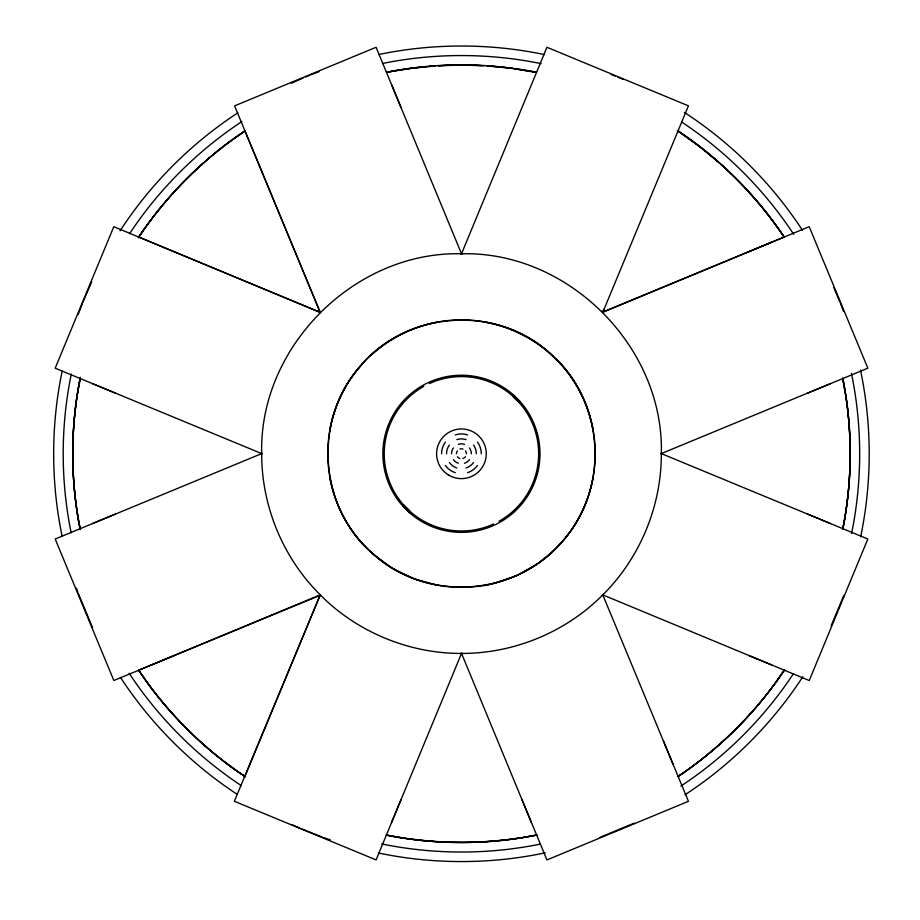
<?xml version="1.0" encoding="UTF-8"?>
<svg xmlns="http://www.w3.org/2000/svg" width="920" height="920" viewBox="0 0 920 920"><rect width="100%" height="100%" fill="white"/><g stroke="black" fill="none" stroke-linecap="round" stroke-linejoin="round"><path stroke-width="1.38" d="M80.212 378.775L77.119 395.473A388.723 388.723 0 0 0 78.556 520.892L80.201 528.816M329.601 431.261C333.902 406.444 345.23 382.835 362.216 364.205M62.238 370.76C50.853 425.086 50.807 481.769 62.088 536.13M71.288 374.06C60.547 426.247 60.513 480.631 71.15 532.841M80.362 377.292C70.242 427.397 70.207 479.504 80.212 529.621M593.205 476.663C588.88 501.377 577.53 524.803 560.683 543.409M842.777 528.954C852.621 479.262 852.575 427.639 842.651 377.971M851.575 533.519C862.408 480.884 862.362 426.006 851.437 373.382M860.637 536.832C872.114 482.034 872.056 424.844 860.487 370.07M842.708 528.827L843.801 523.779A388.723 388.723 0 0 0 846.181 398.383L842.708 378.752M78.131 314.663L82.145 304.002M843.732 595.585L831.151 625.807M82.696 302.691L91.724 281.784M678.086 130.801A388.723 388.723 0 0 1 784.3 237.015L602.795 312.317L688.424 105.846L546.928 47.276L461.518 253.793A7.946 6.808 56.3 0 0 460.586 253.793M391.517 822.583L401.12 799.526M320.643 595.113L113.85 680.512L55.188 539.016L261.683 453.606C261.533 505.977 282.98 558.049 320.263 594.86L234.347 801.274L376.096 859.924L461.518 653.407A7.946 6.808 56.3 0 0 462.438 653.418M320.229 594.883L244.915 776.388A388.723 388.723 0 0 1 138.724 670.197L320.229 594.883C357.109 632.097 409.124 653.614 461.506 653.43M604.325 308.74L602.853 311.983A9.039 6.808 -22.5 0 1 603.531 312.616M138.759 237.268L141.553 232.933A388.723 388.723 0 0 1 228.539 142.565L244.892 131.135M120.06 230.828C150.604 183.908 191.015 143.428 237.877 112.803M129.57 233.714C158.964 189.267 197.443 150.845 241.937 121.543M138.253 237.843C166.359 195.707 202.837 159.171 244.927 130.985M784.61 669.737C756.505 711.873 720.026 748.42 677.936 776.595M793.304 673.865C763.91 718.313 725.431 756.734 680.926 786.048M802.815 676.763C772.259 723.672 731.86 764.152 684.997 794.788M784.047 670.312L774.444 684.296A388.723 388.723 0 0 1 684.744 771.96L677.959 776.411M362.25 363.975C313.053 415.84 317.641 506.276 371.875 552.862C423.752 602.059 514.177 597.471 560.774 543.237C609.971 491.372 605.383 400.936 551.149 354.338C499.215 305.072 408.721 309.787 362.089 364.078M602.83 594.883C639.998 557.98 661.526 505.988 661.342 453.606L867.836 539.016L809.232 680.524L602.795 594.883C565.926 632.097 513.912 653.602 461.529 653.43M551.091 553.081L560.728 543.455M319.493 313.053A7.946 6.808 11.3 0 1 320.148 312.397L320.482 312.087M371.841 354.568C390.252 337.789 413.517 326.531 438.012 322.115M551.057 553.035L538.407 563.166M537.222 563.948L517.488 575.184M291.375 83.202L303.105 78.039M634.087 823.204L599.897 837.361M305.728 76.946L309.672 75.313M92.529 523.572L115.598 513.992M151.225 665.091L174.282 655.511M748.776 251.689L771.857 242.155M807.426 393.208L830.507 383.663M516.212 575.805L493.384 583.625M310.983 74.761L318.975 71.737M379.097 54.453C433.458 43.171 490.141 43.217 544.467 54.59M382.386 63.503C434.596 52.865 488.98 52.911 541.167 63.652M537.257 835.003C487.588 844.928 435.965 844.974 386.273 835.141M540.477 844.077C488.267 854.714 433.895 854.68 381.697 843.939M545.158 852.84C490.383 864.42 433.193 864.466 378.396 852.989M483.655 585.672L492.016 583.993M536.441 835.003L522.698 837.648A388.723 388.723 0 0 1 397.279 837.177L386.423 835.003A388.723 388.723 0 0 0 536.601 835.003M388.263 72.025L412.378 68.183L435.344 65.964M438.046 65.791L461.104 65.079L484.15 65.757M461.495 253.77C354.729 251.056 258.968 346.828 261.683 453.594L55.188 368.184L113.792 226.711L320.229 312.317L244.915 130.824A388.723 388.723 0 0 0 138.713 237.026L320.148 312.397A7.946 6.808 78.7 0 1 320.804 311.73M461.518 253.77C568.295 251.056 664.056 346.817 661.342 453.583L867.847 368.184L809.197 226.688L602.853 311.983A7.877 6.808 -80 0 0 601.841 311.029M486.864 65.929L509.818 68.091L533.945 71.898M513.889 68.632L535.083 72.22M483.414 321.862C508.472 326.059 532.208 337.525 551.068 354.522M438.242 585.511L414.023 578.852L392.69 568.479M323.633 837.591L330.372 839.891M322.299 837.096L301.116 828.724M611.225 74.508L615.169 76.141M617.803 77.222L623.07 79.396M807.426 513.992L830.495 523.572M748.811 655.5L771.88 665.079M92.517 383.663L115.598 393.208M292.019 824.676L299.805 828.184M684.399 112.412C731.319 142.968 771.788 183.367 802.424 230.23M681.513 121.923C725.96 151.317 764.382 189.796 793.684 234.301M677.384 130.617L699.418 146.441L718.244 161.989M245.49 776.974C203.355 748.857 166.808 712.39 138.632 670.3M241.35 785.657C196.914 756.263 158.493 717.784 129.179 673.279M237.279 794.385C190.865 763.933 150.811 723.821 120.439 677.35M391.483 567.778L371.818 553.047M244.755 776.273L235.727 770.27A388.723 388.723 0 0 1 146.705 681.927L138.851 670.323M677.982 131.054L696.67 144.337A388.723 388.723 0 0 1 782.966 235.347L784.15 237.21M721.257 164.726C745.165 186.162 766.371 210.611 784.242 237.291M551.034 354.556L560.671 364.193M362.147 543.444L367.931 549.228M369.851 551.149L371.784 553.081M362.181 543.409C345.69 525.136 334.362 502.262 329.947 478.043M560.705 364.159C577.576 382.881 588.995 406.41 593.262 431.261M833.784 287.627L839.914 302.036M92.609 627.739L78.373 593.584M603.474 594.251A9.039 6.808 22.5 0 1 602.795 594.883L688.436 801.32L546.928 859.935L461.518 653.407A7.946 6.808 -56.3 0 1 460.586 653.418M391.563 84.617L401.12 107.686M320.148 312.397L234.588 105.88L376.096 47.276L461.518 253.793A7.946 6.808 -56.3 0 1 462.438 253.793M663.412 740.91L672.934 764.002M521.916 799.595L531.449 822.687M840.454 303.347L843.49 311.328M76.487 588.225L77.866 592.261M499.1 521.18A77.199 77.199 0 0 0 519.535 402.96L512.624 396.002L513.521 395.002L520.662 402.178A78.556 78.556 0 0 1 502.331 520.87L497.421 523.629A78.556 78.556 0 0 1 409.641 512.854L402.626 505.885L403.65 504.988L410.63 511.911A77.199 77.199 0 0 0 493.522 524.009M423.775 386.4A77.199 77.199 0 0 0 403.328 504.62L410.239 511.577L409.342 512.589L402.212 505.413A78.556 78.556 0 0 1 420.532 386.722L425.442 383.962A78.556 78.556 0 0 1 513.233 394.726L520.237 401.695L519.213 402.603L512.245 395.669A77.199 77.199 0 0 0 429.341 383.582M388.504 71.978A388.723 388.723 0 0 1 425.914 66.7M428.709 66.459A388.723 388.723 0 0 1 435.689 65.929M438.483 65.757A388.723 388.723 0 0 1 481.85 65.607M488.83 66.044A388.723 388.723 0 0 1 512.497 68.448M842.915 378.511A388.723 388.723 0 0 1 842.915 528.689M784.3 670.197A388.723 388.723 0 0 1 678.109 776.388M80.12 528.689A388.723 388.723 0 0 1 80.12 378.511M386.423 72.208A388.723 388.723 0 0 1 536.601 72.208M555.841 358.788A133.745 133.745 0 0 1 505.16 580.025A133.745 133.745 0 0 1 328.785 437.184M328.957 435.792A133.745 133.745 0 0 1 552.816 355.867M661.331 452.674A7.946 6.808 -33.7 0 1 661.319 453.606A7.946 6.808 33.7 0 1 661.331 454.537M602.795 594.883A7.946 6.808 78.7 0 1 602.14 595.55M261.705 452.674A7.946 6.808 33.7 0 0 261.705 453.606A7.946 6.808 -33.7 0 0 261.705 454.537M477.503 465.462A19.86 19.86 0 0 1 467.567 472.684M455.296 472.684A19.86 19.86 0 0 1 445.36 465.462M441.577 453.79A19.86 19.86 0 0 1 445.36 442.117M455.296 434.895A19.86 19.86 0 0 1 467.567 434.895M477.503 442.117A19.86 19.86 0 0 1 481.298 453.79M465.451 456.711A4.968 4.968 0 0 1 462.967 458.516M459.897 458.516A4.968 4.968 0 0 1 457.412 456.711M456.469 453.79A4.968 4.968 0 0 1 457.412 450.869M459.897 449.063A4.968 4.968 0 0 1 462.967 449.063M465.451 450.869A4.968 4.968 0 0 1 466.405 453.79M469.464 459.632A9.936 9.936 0 0 1 464.508 463.231M458.367 463.231A9.936 9.936 0 0 1 453.399 459.632M451.501 453.79A9.936 9.936 0 0 1 453.399 447.959M458.367 444.348A9.936 9.936 0 0 1 464.508 444.348M469.464 447.959A9.936 9.936 0 0 1 471.362 453.79M473.489 462.553A14.892 14.892 0 0 1 466.037 467.958M456.826 467.958A14.892 14.892 0 0 1 449.385 462.553M446.534 453.79A14.892 14.892 0 0 1 449.385 445.038M456.826 439.622A14.892 14.892 0 0 1 466.037 439.622M473.489 445.038A14.892 14.892 0 0 1 476.33 453.79M449.017 475.295A24.828 24.828 0 0 0 486.266 453.79A24.828 24.828 0 0 0 449.017 432.285A24.828 24.828 0 0 0 449.017 475.295"/></g></svg>
